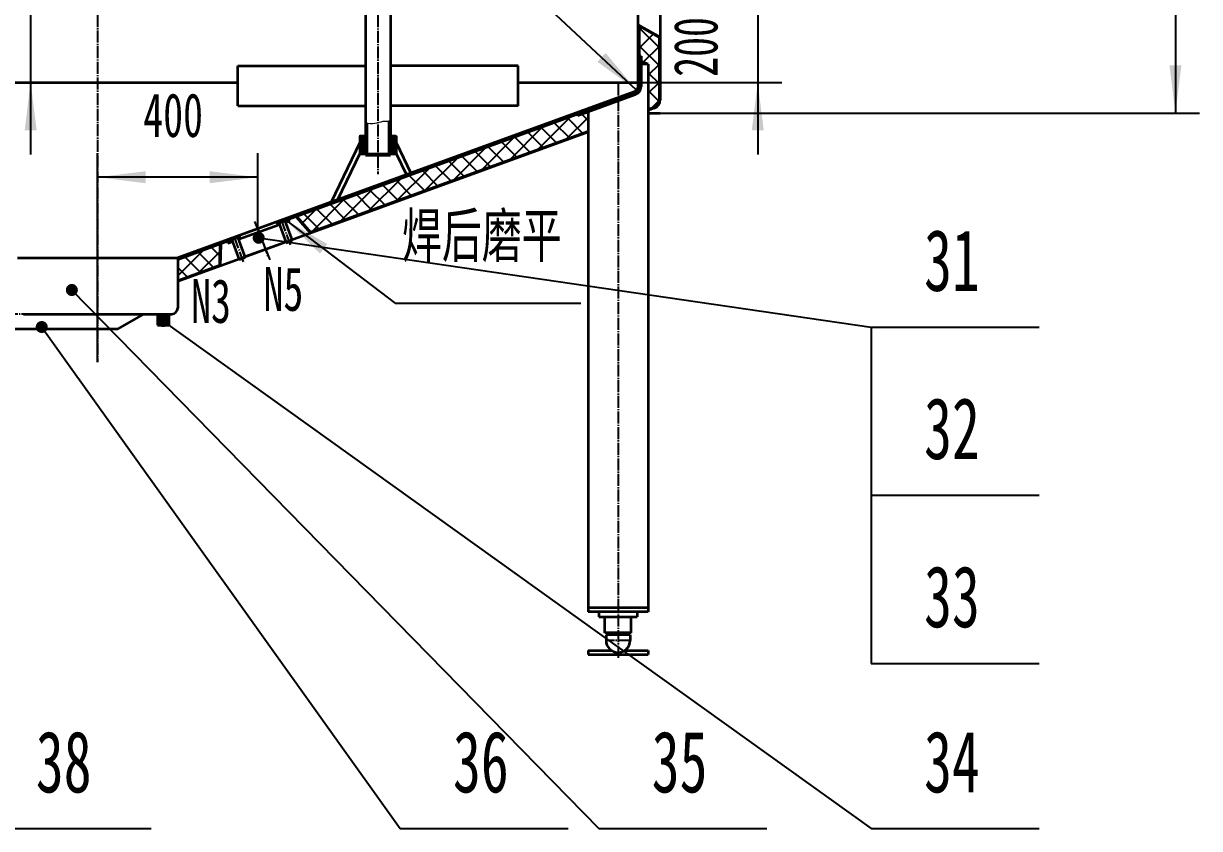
# Model space of a CAD drawing. Header units: millimetres. Extents: x -8910 to 8910, y -6300 to 6300.
# Drawn here: x -4571 to -1635, y -1839 to 171 of the extents above; entities that cross this region are included whole.
import ezdxf

# ---------------------------------------------------------------- set-up
doc = ezdxf.new("R2010")
doc.units = ezdxf.units.MM
doc.linetypes.add('EB_DASHDOT', pattern=[39, 30, -3, 3, -3])
doc.linetypes.add('EB_DASHDOTDOT', pattern=[45, 30, -3, 3, -3, 3, -3])
for name, color, linetype, lineweight in [('CAXA0', 7, 'Continuous', 35), ('CAXA1', 1, 'EB_DASHDOT', 25), ('CAXA3', 2, 'Continuous', 18), ('CAXA4', 4, 'Continuous', 18), ('CAXA5', 100, 'Continuous', 18)]:
    doc.layers.add(name, color=color, linetype=linetype, lineweight=lineweight)
doc.styles.add('标准', font='SIMFANG.TTF', dxfattribs={"width": 0.667})
doc.dimstyles.new('标准', dxfattribs={"dimscale": 30, "dimtxt": 2.6, "dimasz": 4, "dimexe": 2, "dimexo": 0, "dimtad": 1, "dimdec": 1, "dimzin": 9, "dimdsep": 46, "dimtxsty": '标准', "dimcen": 0, "dimdle": 6, "dimaunit": 1, "dimazin": 2, "dimtfac": 1, "dimtdec": 3, "dimtmove": 0, "dimatfit": 3, "dimfxl": 0, "dimtolj": 1, "dimtzin": 0, "dimarcsym": 0})

# ---------------------------------------------------------------- blocks, each defined once
blk = doc.blocks.new('CAXBLOCK11', base_point=(-3645.9, -145.2))
at = {"layer": 'CAXA5', "color": 0, "linetype": 'Continuous', "lineweight": 25}
for p, q in [((-3731.6, -119.3), (-3727, -114.6)), ((-3647.6, -120.1), (-3642.1, -114.6)), ((-3731.6, -127.7), (-3724.6, -120.7)), ((-3731.6, -136.2), (-3724.6, -129.2)), ((-3731.6, -144.7), (-3724.6, -137.7)), ((-3731.6, -153.2), (-3724.6, -146.2)), ((-3647.6, -128.6), (-3640.6, -121.6)), ((-3647.6, -145.6), (-3640.7, -138.6)), ((-3641.1, -130.6), (-3640.6, -130.1)), ((-3647.5, -153.9), (-3640.6, -147))]:
    blk.add_line(p, q, dxfattribs=at)
blk = doc.blocks.new('CAXBLOCK12', base_point=(-3651.3, -121.8))
at = {"layer": 'CAXA5', "color": 0, "linetype": 'Continuous', "lineweight": 25}
for p, q in [((-3731.6, -113.6), (-3727.6, -109.6)), ((-3731.6, -110.8), (-3730.5, -109.6)), ((-3729.8, -114.6), (-3724.8, -109.6)), ((-3727, -114.6), (-3722, -109.6)), ((-3724.6, -115.1), (-3719.1, -109.6)), ((-3724.6, -117.9), (-3717.6, -110.9)), ((-3724.6, -120.7), (-3717.6, -113.7)), ((-3724.6, -123.6), (-3717.6, -116.6)), ((-3654.6, -113), (-3651.3, -109.6)), ((-3654.6, -115.8), (-3648.4, -109.6)), ((-3654.6, -118.6), (-3645.6, -109.6)), ((-3654.6, -121.4), (-3642.8, -109.6)), ((-3654.6, -124.3), (-3647.6, -117.3)), ((-3644.9, -114.6), (-3640.8, -110.4)), ((-3642.1, -114.6), (-3640.6, -113.1)), ((-3724.6, -126.4), (-3717.6, -119.4)), ((-3724.6, -129.2), (-3717.6, -122.2)), ((-3724.6, -132.1), (-3717.6, -125.1)), ((-3724.6, -134.9), (-3717.6, -127.9)), ((-3724.6, -137.7), (-3717.6, -130.7)), ((-3724.6, -140.5), (-3717.6, -133.5)), ((-3724.6, -143.4), (-3717.6, -136.4)), ((-3724.6, -146.2), (-3717.6, -139.2)), ((-3724.6, -149), (-3717.6, -142)), ((-3724.6, -151.9), (-3717.6, -144.9)), ((-3654.6, -127.1), (-3647.6, -120.1)), ((-3654.6, -129.9), (-3647.6, -122.9)), ((-3654.6, -132.8), (-3647.6, -125.8)), ((-3654.6, -135.6), (-3647.6, -128.6)), ((-3654.6, -138.4), (-3647.6, -131.4)), ((-3654.6, -141.2), (-3647.6, -134.2)), ((-3654.6, -144.1), (-3647.6, -137.1)), ((-3654.6, -146.9), (-3647.6, -139.9)), ((-3654.6, -149.7), (-3647.6, -142.7)), ((-3654.6, -152.6), (-3647.6, -145.6)), ((-3724.1, -154.1), (-3717.6, -147.7)), ((-3721.7, -154.6), (-3717.6, -150.5)), ((-3718.9, -154.6), (-3717.6, -153.3)), ((-3653.7, -154.5), (-3647.6, -148.4)), ((-3651, -154.6), (-3647.6, -151.2))]:
    blk.add_line(p, q, dxfattribs=at)
blk = doc.blocks.new('CAXBLOCK13', base_point=(-3650.5, -132.6))
at = {"layer": 'CAXA5', "color": 0, "linetype": 'Continuous', "lineweight": 25}
for p, q in [((-3731.6, -110.8), (-3727.9, -114.6)), ((-3731.6, -113.7), (-3730.7, -114.6)), ((-3730.1, -109.6), (-3725.1, -114.6)), ((-3727.2, -109.6), (-3717.6, -119.2)), ((-3724.6, -115), (-3717.6, -122)), ((-3724.4, -109.6), (-3717.6, -116.4)), ((-3721.6, -109.6), (-3717.6, -113.5)), ((-3718.8, -109.6), (-3717.6, -110.7)), ((-3654.6, -111.5), (-3647.6, -118.5)), ((-3654.6, -114.3), (-3647.6, -121.3)), ((-3654.6, -117.1), (-3647.6, -124.1)), ((-3653.7, -109.6), (-3647.6, -115.6)), ((-3650.9, -109.6), (-3645.9, -114.6)), ((-3648, -109.6), (-3643, -114.6)), ((-3645.2, -109.6), (-3640.6, -114.2)), ((-3642.4, -109.6), (-3640.6, -111.3)), ((-3724.6, -117.8), (-3717.6, -124.8)), ((-3724.6, -120.7), (-3717.6, -127.7)), ((-3724.6, -123.5), (-3717.6, -130.5)), ((-3724.6, -126.3), (-3717.6, -133.3)), ((-3724.6, -129.2), (-3717.6, -136.2)), ((-3724.6, -132), (-3717.6, -139)), ((-3724.6, -134.8), (-3717.6, -141.8)), ((-3724.6, -137.6), (-3717.6, -144.6)), ((-3724.6, -140.5), (-3717.6, -147.5)), ((-3724.6, -143.3), (-3717.6, -150.3)), ((-3724.6, -146.1), (-3717.6, -153.1)), ((-3654.6, -120), (-3647.6, -127)), ((-3654.6, -122.8), (-3647.6, -129.8)), ((-3654.6, -125.6), (-3647.6, -132.6)), ((-3654.6, -128.4), (-3647.6, -135.4)), ((-3654.6, -131.3), (-3647.6, -138.3)), ((-3654.6, -134.1), (-3647.6, -141.1)), ((-3654.6, -136.9), (-3647.6, -143.9)), ((-3654.6, -139.8), (-3647.6, -146.8)), ((-3654.6, -142.6), (-3647.6, -149.6)), ((-3654.6, -145.4), (-3647.6, -152.4)), ((-3724.6, -149), (-3719, -154.6)), ((-3724.6, -151.8), (-3721.8, -154.6)), ((-3654.6, -148.2), (-3648.5, -154.4)), ((-3654.6, -151.1), (-3651.1, -154.6))]:
    blk.add_line(p, q, dxfattribs=at)
blk = doc.blocks.new('CAXBLOCK14', base_point=(-3708.7, -123.2))
at = {"layer": 'CAXA5', "color": 0, "linetype": 'Continuous', "lineweight": 25}
for p, q in [((-3717.6, -81.2), (-3714.3, -77.8)), ((-3717.6, -85.4), (-3713.6, -81.4)), ((-3717.6, -89.6), (-3713.6, -85.6)), ((-3717.6, -93.9), (-3713.6, -89.9)), ((-3717.6, -98.1), (-3713.6, -94.1)), ((-3717.6, -102.4), (-3713.6, -98.4)), ((-3717.6, -106.6), (-3713.6, -102.6)), ((-3717.6, -110.9), (-3713.6, -106.9)), ((-3717.6, -115.1), (-3713.6, -111.1)), ((-3717.6, -119.3), (-3713.6, -115.3)), ((-3717.6, -123.6), (-3713.6, -119.6)), ((-3717.6, -127.8), (-3713.6, -123.8)), ((-3717.6, -132.1), (-3713.6, -128.1)), ((-3717.6, -136.3), (-3713.6, -132.3)), ((-3717.6, -140.6), (-3713.6, -136.6)), ((-3717.6, -144.8), (-3713.6, -140.8)), ((-3717.6, -149), (-3713.6, -145)), ((-3717.6, -153.3), (-3713.6, -149.3)), ((-3714.7, -154.6), (-3713.6, -153.5))]:
    blk.add_line(p, q, dxfattribs=at)
blk = doc.blocks.new('CAXBLOCK15', base_point=(-3670.4, -97))
at = {"layer": 'CAXA5', "color": 0, "linetype": 'Continuous', "lineweight": 25}
for p, q in [((-3658.6, -73.1), (-3658.5, -72.9)), ((-3658.6, -77.3), (-3654.7, -73.4)), ((-3658.6, -81.6), (-3654.6, -77.6)), ((-3658.6, -85.8), (-3654.6, -81.8)), ((-3658.6, -90), (-3654.6, -86)), ((-3658.6, -94.3), (-3654.6, -90.3)), ((-3658.6, -98.5), (-3654.6, -94.5)), ((-3658.6, -102.8), (-3654.6, -98.8)), ((-3658.6, -107), (-3654.6, -103)), ((-3658.6, -111.3), (-3654.6, -107.3)), ((-3658.6, -115.5), (-3654.6, -111.5)), ((-3658.6, -119.7), (-3654.6, -115.7)), ((-3658.6, -124), (-3654.6, -120)), ((-3658.6, -128.2), (-3654.6, -124.2)), ((-3658.6, -132.5), (-3654.6, -128.5)), ((-3658.6, -136.7), (-3654.6, -132.7)), ((-3658.6, -141), (-3654.6, -137)), ((-3658.6, -145.2), (-3654.6, -141.2)), ((-3658.6, -149.4), (-3654.6, -145.4)), ((-3658.6, -153.7), (-3654.6, -149.7)), ((-3655.3, -154.6), (-3654.6, -153.9))]:
    blk.add_line(p, q, dxfattribs=at)
blk = doc.blocks.new('CAXBLOCK16', base_point=(-3678.3, -154.5))
at = {"layer": 'CAXA5', "color": 0, "linetype": 'Continuous', "lineweight": 25}
for p, q in [((-3717.6, -157), (-3717.1, -157.6)), ((-3715.8, -154.6), (-3712.8, -157.6)), ((-3711.6, -154.6), (-3708.6, -157.6)), ((-3707.4, -154.6), (-3704.4, -157.6)), ((-3703.1, -154.6), (-3700.1, -157.6)), ((-3698.9, -154.6), (-3695.9, -157.6)), ((-3694.6, -154.6), (-3691.6, -157.6)), ((-3690.4, -154.6), (-3687.4, -157.6)), ((-3686.1, -154.6), (-3683.1, -157.6)), ((-3681.9, -154.6), (-3678.9, -157.6)), ((-3677.7, -154.6), (-3674.7, -157.6)), ((-3673.4, -154.6), (-3670.4, -157.6)), ((-3669.2, -154.6), (-3666.2, -157.6)), ((-3664.9, -154.6), (-3661.9, -157.6)), ((-3660.7, -154.6), (-3657.7, -157.6)), ((-3656.4, -154.6), (-3654.6, -156.4))]:
    blk.add_line(p, q, dxfattribs=at)
blk = doc.blocks.new('*CAXBLOCK2321')
at = {"layer": 'CAXA4', "linetype": 'Continuous', "lineweight": 25}
for points in [[(-4553.3, 224), (-4568.3, 344), (-4538.3, 344)], [(-4553.3, 24), (-4568.3, -96), (-4538.3, -96)]]:
    blk.add_hatch(color=0, dxfattribs=at).paths.add_polyline_path(points, flags=0)
at = {"layer": 'CAXA4', "color": 0, "linetype": 'Continuous', "lineweight": 25}
for p, q in [((-4553.3, 404), (-4553.3, -156)), ((-4479.1, 224), (-4613.3, 224)), ((-5739.1, 24), (-4493.3, 24))]:
    blk.add_line(p, q, dxfattribs=at)
at = {"layer": 'CAXA4', "color": 0, "linetype": 'Continuous', "lineweight": 25, "insert": (-4763.3, 38), "char_height": 109.5, "attachment_point": 1, "rotation": 90, "style": '标准'}
blk.add_mtext('\\fFangSong_GB2312|b0|i0|p34;200', dxfattribs=at)
blk = doc.blocks.new('*CAXBLOCK2422')
at = {"layer": 'CAXA4', "linetype": 'Continuous', "lineweight": 25}
for points in [[(-2737.8, 224), (-2752.8, 344), (-2722.8, 344)], [(-2737.8, 24), (-2752.8, -96), (-2722.8, -96)]]:
    blk.add_hatch(color=0, dxfattribs=at).paths.add_polyline_path(points, flags=0)
at = {"layer": 'CAXA4', "color": 0, "linetype": 'Continuous', "lineweight": 25}
for p, q in [((-2737.8, 404), (-2737.8, -156)), ((-2981.1, 224), (-2677.8, 224)), ((-3033.1, 24), (-2677.8, 24))]:
    blk.add_line(p, q, dxfattribs=at)
at = {"layer": 'CAXA4', "color": 0, "linetype": 'Continuous', "lineweight": 25, "insert": (-2947.8, 38), "char_height": 109.5, "attachment_point": 1, "rotation": 90, "style": '标准'}
blk.add_mtext('\\fFangSong_GB2312|b0|i0|p34;200', dxfattribs=at)
blk = doc.blocks.new('*CAXBLOCK5653')
at = {"layer": 'CAXA4', "linetype": 'Continuous', "lineweight": 25}
for points in [[(-1694.9, 3606.8), (-1709.9, 3486.8), (-1679.9, 3486.8)], [(-1694.9, -53.1), (-1709.9, 66.9), (-1679.9, 66.9)]]:
    blk.add_hatch(color=0, dxfattribs=at).paths.add_polyline_path(points, flags=0)
at = {"layer": 'CAXA4', "color": 0, "linetype": 'Continuous', "lineweight": 25}
for p, q in [((-2981.6, 3606.8), (-1634.9, 3606.8)), ((-1694.9, 3606.8), (-1694.9, -53.1)), ((-3011.6, -53.1), (-1634.9, -53.1))]:
    blk.add_line(p, q, dxfattribs=at)
at = {"layer": 'CAXA4', "color": 0, "linetype": 'Continuous', "lineweight": 25, "insert": (-1904.9, 1660.4), "char_height": 109.5, "attachment_point": 1, "rotation": 90, "style": '标准'}
blk.add_mtext('\\fFangSong_GB2312|b0|i0|p34;3660', dxfattribs=at)
blk = doc.blocks.new('*CAXBLOCK8481')
at = {"layer": 'CAXA4', "linetype": 'Continuous', "lineweight": 25}
for points in [[(-4386.1, -212.9), (-4266.1, -197.9), (-4266.1, -227.9)], [(-3986.1, -212.9), (-4106.1, -197.9), (-4106.1, -227.9)]]:
    blk.add_hatch(color=0, dxfattribs=at).paths.add_polyline_path(points, flags=0)
at = {"layer": 'CAXA4', "color": 0, "linetype": 'Continuous', "lineweight": 25}
for p, q in [((-4386.1, -674.9), (-4386.1, -152.9)), ((-3986.1, -341.8), (-3986.1, -152.9)), ((-3986.1, -212.9), (-4386.1, -212.9))]:
    blk.add_line(p, q, dxfattribs=at)
at = {"layer": 'CAXA4', "color": 0, "linetype": 'Continuous', "lineweight": 25, "insert": (-4272.1, -2.9), "char_height": 109.5, "attachment_point": 1, "style": '标准'}
blk.add_mtext('\\fFangSong_GB2312|b0|i0|p34;400', dxfattribs=at)
blk = doc.blocks.new('CAXBLOCK104', base_point=(-2034.8, -587))
at = {"layer": 'CAXA4', "linetype": 'Continuous', "lineweight": 25}
blk.add_hatch(color=0, dxfattribs=at).paths.add_polyline_path([(-3969, -364.3), (-3969, -363.1), (-3969.2, -361.9), (-3969.4, -360.8), (-3969.7, -359.7), (-3970.1, -358.6), (-3970.6, -357.5), (-3971.2, -356.5), (-3971.8, -355.5), (-3972.6, -354.6), (-3973.4, -353.7), (-3974.2, -352.9), (-3975.2, -352.2), (-3976.1, -351.5), (-3977.2, -350.9), (-3978.2, -350.4), (-3979.3, -350), (-3980.5, -349.7), (-3981.6, -349.5), (-3982.8, -349.3), (-3984, -349.3), (-3985.1, -349.3), (-3986.3, -349.5), (-3987.5, -349.7), (-3988.6, -350), (-3989.7, -350.4), (-3990.8, -350.9), (-3991.8, -351.5), (-3992.8, -352.2), (-3993.7, -352.9), (-3994.6, -353.7), (-3995.4, -354.6), (-3996.1, -355.5), (-3996.8, -356.5), (-3997.3, -357.5), (-3997.8, -358.6), (-3998.2, -359.7), (-3998.6, -360.8), (-3998.8, -361.9), (-3998.9, -363.1), (-3999, -364.3), (-3998.9, -365.5), (-3998.8, -366.6), (-3998.6, -367.8), (-3998.2, -368.9), (-3997.8, -370), (-3997.3, -371.1), (-3996.8, -372.1), (-3996.1, -373.1), (-3995.4, -374), (-3994.6, -374.9), (-3993.7, -375.7), (-3992.8, -376.4), (-3991.8, -377.1), (-3990.8, -377.7), (-3989.7, -378.2), (-3988.6, -378.6), (-3987.5, -378.9), (-3986.3, -379.1), (-3985.1, -379.2), (-3984, -379.3), (-3982.8, -379.2), (-3981.6, -379.1), (-3980.5, -378.9), (-3979.3, -378.6), (-3978.2, -378.2), (-3977.2, -377.7), (-3976.1, -377.1), (-3975.2, -376.4), (-3974.2, -375.7), (-3973.4, -374.9), (-3972.6, -374), (-3971.8, -373.1), (-3971.2, -372.1), (-3970.6, -371.1), (-3970.1, -370), (-3969.7, -368.9), (-3969.4, -367.8), (-3969.2, -366.6), (-3969, -365.5)], flags=0)
at = {"layer": 'CAXA4', "color": 0, "linetype": 'Continuous', "lineweight": 25}
for p, q in [((-3984, -364.3), (-2454.8, -587)), ((-2454.8, -587), (-2034.8, -587))]:
    blk.add_line(p, q, dxfattribs=at)
at = {"layer": 'CAXA4', "color": 0, "linetype": 'Continuous', "lineweight": 25, "insert": (-2322.5, -343.6), "char_height": 153.3, "attachment_point": 1, "style": '标准'}
blk.add_mtext('\\fFangSong_GB2312|b0|i0|p34;31', dxfattribs=at)
blk = doc.blocks.new('CAXBLOCK105', base_point=(-2034.8, -1007))
at = {"layer": 'CAXA4', "color": 0, "linetype": 'Continuous', "lineweight": 25}
for p, q in [((-2454.8, -587), (-2454.8, -1007)), ((-2454.8, -1007), (-2034.8, -1007))]:
    blk.add_line(p, q, dxfattribs=at)
at = {"layer": 'CAXA4', "color": 0, "linetype": 'Continuous', "lineweight": 25, "insert": (-2322.5, -763.6), "char_height": 153.3, "attachment_point": 1, "style": '标准'}
blk.add_mtext('\\fFangSong_GB2312|b0|i0|p34;32', dxfattribs=at)
blk = doc.blocks.new('CAXBLOCK106', base_point=(-2034.8, -1427))
at = {"layer": 'CAXA4', "color": 0, "linetype": 'Continuous', "lineweight": 25}
for p, q in [((-2454.8, -1007), (-2454.8, -1427)), ((-2454.8, -1427), (-2034.8, -1427))]:
    blk.add_line(p, q, dxfattribs=at)
at = {"layer": 'CAXA4', "color": 0, "linetype": 'Continuous', "lineweight": 25, "insert": (-2322.5, -1183.6), "char_height": 153.3, "attachment_point": 1, "style": '标准'}
blk.add_mtext('\\fFangSong_GB2312|b0|i0|p34;33', dxfattribs=at)
blk = doc.blocks.new('CAXBLOCK103', base_point=(-3984, -364.3))
at = {"layer": 'CAXA4', "color": 0, "linetype": 'EB_DASHDOTDOT', "lineweight": 25}
for name, p in [('CAXBLOCK104', (-2034.8, -587)), ('CAXBLOCK105', (-2034.8, -1007)), ('CAXBLOCK106', (-2034.8, -1427))]:
    blk.add_blockref(name, p, dxfattribs=at)
blk = doc.blocks.new('CAXBLOCK110', base_point=(-4252.6, -1839.5))
at = {"layer": 'CAXA4', "linetype": 'Continuous', "lineweight": 25}
blk.add_hatch(color=0, dxfattribs=at).paths.add_polyline_path([(-5155.6, -206), (-5155.6, -204.9), (-5155.8, -203.7), (-5156, -202.5), (-5156.3, -201.4), (-5156.7, -200.3), (-5157.2, -199.2), (-5157.8, -198.2), (-5158.5, -197.2), (-5159.2, -196.3), (-5160, -195.4), (-5160.9, -194.6), (-5161.8, -193.9), (-5162.8, -193.3), (-5163.8, -192.7), (-5164.9, -192.2), (-5166, -191.8), (-5167.1, -191.5), (-5168.3, -191.2), (-5169.4, -191.1), (-5170.6, -191), (-5171.8, -191.1), (-5172.9, -191.2), (-5174.1, -191.5), (-5175.2, -191.8), (-5176.3, -192.2), (-5177.4, -192.7), (-5178.4, -193.3), (-5179.4, -193.9), (-5180.3, -194.6), (-5181.2, -195.4), (-5182, -196.3), (-5182.7, -197.2), (-5183.4, -198.2), (-5184, -199.2), (-5184.5, -200.3), (-5184.9, -201.4), (-5185.2, -202.5), (-5185.4, -203.7), (-5185.6, -204.9), (-5185.6, -206), (-5185.6, -207.2), (-5185.4, -208.4), (-5185.2, -209.5), (-5184.9, -210.7), (-5184.5, -211.8), (-5184, -212.9), (-5183.4, -213.9), (-5182.7, -214.9), (-5182, -215.8), (-5181.2, -216.7), (-5180.3, -217.5), (-5179.4, -218.2), (-5178.4, -218.8), (-5177.4, -219.4), (-5176.3, -219.9), (-5175.2, -220.3), (-5174.1, -220.6), (-5172.9, -220.9), (-5171.8, -221), (-5170.6, -221), (-5169.4, -221), (-5168.3, -220.9), (-5167.1, -220.6), (-5166, -220.3), (-5164.9, -219.9), (-5163.8, -219.4), (-5162.8, -218.8), (-5161.8, -218.2), (-5160.9, -217.5), (-5160, -216.7), (-5159.2, -215.8), (-5158.5, -214.9), (-5157.8, -213.9), (-5157.2, -212.9), (-5156.7, -211.8), (-5156.3, -210.7), (-5156, -209.5), (-5155.8, -208.4), (-5155.6, -207.2)], flags=0)
at = {"layer": 'CAXA4', "color": 0, "linetype": 'Continuous', "lineweight": 25}
for p, q in [((-5170.6, -206), (-4672.6, -1839.5)), ((-4672.6, -1839.5), (-4252.6, -1839.5))]:
    blk.add_line(p, q, dxfattribs=at)
at = {"layer": 'CAXA4', "color": 0, "linetype": 'Continuous', "lineweight": 25, "insert": (-4540.3, -1596), "char_height": 153.3, "attachment_point": 1, "style": '标准'}
blk.add_mtext('\\fFangSong_GB2312|b0|i0|p34;38', dxfattribs=at)
blk = doc.blocks.new('CAXBLOCK109', base_point=(-5170.6, -206))
at = {"layer": 'CAXA4', "color": 0}
blk.add_blockref('CAXBLOCK110', (-4252.6, -1839.5), dxfattribs=at)
blk = doc.blocks.new('CAXBLOCK114', base_point=(-3211.1, -1839.5))
at = {"layer": 'CAXA4', "linetype": 'Continuous', "lineweight": 25}
blk.add_hatch(color=0, dxfattribs=at).paths.add_polyline_path([(-4510.7, -587), (-4510.7, -585.9), (-4510.9, -584.7), (-4511.1, -583.5), (-4511.4, -582.4), (-4511.8, -581.3), (-4512.3, -580.2), (-4512.9, -579.2), (-4513.5, -578.2), (-4514.3, -577.3), (-4515.1, -576.4), (-4515.9, -575.6), (-4516.9, -574.9), (-4517.8, -574.3), (-4518.9, -573.7), (-4519.9, -573.2), (-4521, -572.8), (-4522.2, -572.5), (-4523.3, -572.2), (-4524.5, -572.1), (-4525.7, -572), (-4526.9, -572.1), (-4528, -572.2), (-4529.2, -572.5), (-4530.3, -572.8), (-4531.4, -573.2), (-4532.5, -573.7), (-4533.5, -574.3), (-4534.5, -574.9), (-4535.4, -575.6), (-4536.3, -576.4), (-4537.1, -577.3), (-4537.8, -578.2), (-4538.5, -579.2), (-4539, -580.2), (-4539.5, -581.3), (-4539.9, -582.4), (-4540.3, -583.5), (-4540.5, -584.7), (-4540.6, -585.9), (-4540.7, -587), (-4540.6, -588.2), (-4540.5, -589.4), (-4540.3, -590.5), (-4539.9, -591.7), (-4539.5, -592.8), (-4539, -593.9), (-4538.5, -594.9), (-4537.8, -595.9), (-4537.1, -596.8), (-4536.3, -597.6), (-4535.4, -598.4), (-4534.5, -599.2), (-4533.5, -599.8), (-4532.5, -600.4), (-4531.4, -600.9), (-4530.3, -601.3), (-4529.2, -601.6), (-4528, -601.9), (-4526.9, -602), (-4525.7, -602), (-4524.5, -602), (-4523.3, -601.9), (-4522.2, -601.6), (-4521, -601.3), (-4519.9, -600.9), (-4518.9, -600.4), (-4517.8, -599.8), (-4516.9, -599.2), (-4515.9, -598.4), (-4515.1, -597.6), (-4514.3, -596.8), (-4513.5, -595.9), (-4512.9, -594.9), (-4512.3, -593.9), (-4511.8, -592.8), (-4511.4, -591.7), (-4511.1, -590.5), (-4510.9, -589.4), (-4510.7, -588.2)], flags=0)
at = {"layer": 'CAXA4', "color": 0, "linetype": 'Continuous', "lineweight": 25}
for p, q in [((-4525.7, -587), (-3631.1, -1839.5)), ((-3631.1, -1839.5), (-3211.1, -1839.5))]:
    blk.add_line(p, q, dxfattribs=at)
at = {"layer": 'CAXA4', "color": 0, "linetype": 'Continuous', "lineweight": 25, "insert": (-3498.8, -1596), "char_height": 153.3, "attachment_point": 1, "style": '标准'}
blk.add_mtext('\\fFangSong_GB2312|b0|i0|p34;36', dxfattribs=at)
blk = doc.blocks.new('CAXBLOCK113', base_point=(-4525.7, -587))
at = {"layer": 'CAXA4', "color": 0}
blk.add_blockref('CAXBLOCK114', (-3211.1, -1839.5), dxfattribs=at)
blk = doc.blocks.new('*CAXBLOCK137134')
at = {"layer": 'CAXA4', "linetype": 'Continuous', "lineweight": 25}
blk.add_hatch(color=0, dxfattribs=at).paths.add_polyline_path([(-3040.2, 4.2), (-3117.6, 97.2), (-3138.1, 75.3)], flags=0)
at = {"layer": 'CAXA4', "color": 0, "linetype": 'Continuous', "lineweight": 25}
blk.add_line((-3040.2, 4.2), (-3386, 327.8), dxfattribs=at)
at = {"layer": 'CAXA4', "color": 0, "linetype": 'Continuous', "lineweight": 25, "insert": (-3234.1, 473.3), "char_height": 109.5, "attachment_point": 1, "rotation": 316.9, "style": '标准'}
blk.add_mtext('\\fFangSong_GB2312|b0|i0|p34;R15', dxfattribs=at)
blk = doc.blocks.new('CAXBLOCK141', base_point=(-3902.8, -334))
at = {"layer": 'CAXA5', "color": 0, "linetype": 'Continuous', "lineweight": 25}
for p, q in [((-3918.9, -320.5), (-3917, -316.6)), ((-3915.2, -324.5), (-3910.4, -314.2)), ((-3908.5, -322.1), (-3906.8, -318.4)), ((-3938.4, -326.9), (-3937, -323.9)), ((-3935.1, -331.7), (-3933.3, -327.7)), ((-4063.5, -370.4), (-4063.2, -369.8)), ((-4061.1, -377.1), (-4056.6, -367.4)), ((-4054.7, -375.3), (-4051.5, -368.4)), ((-4037.1, -361.1), (-4036.6, -360.2)), ((-4034.7, -367.8), (-4032, -362))]:
    blk.add_line(p, q, dxfattribs=at)
blk = doc.blocks.new('*CAXBLOCK142139')
at = {"layer": 'CAXA4', "linetype": 'Continuous', "lineweight": 25}
blk.add_hatch(color=0, dxfattribs=at).paths.add_polyline_path([(-3917.2, -319), (-3830.8, -403.7), (-3812.7, -379.8)], flags=0)
at = {"layer": 'CAXA4', "color": 0, "linetype": 'Continuous', "lineweight": 25}
for p in [(-3917.2, -319), (-3179.6, -528.2)]:
    blk.add_line(p, (-3642.6, -528.2), dxfattribs=at)
at = {"layer": 'CAXA4', "color": 0, "linetype": 'Continuous', "lineweight": 25, "insert": (-3626.1, -303.2), "char_height": 109.5, "attachment_point": 1, "style": '标准'}
blk.add_mtext('\\fFangSong_GB2312|b0|i0|p34;焊后磨平', dxfattribs=at)
blk = doc.blocks.new('CAXBLOCK143', base_point=(-2257.7, -145.7))
at = {"layer": 'CAXA5', "color": 0, "linetype": 'Continuous', "lineweight": 25}
for p, q in [((-3033.1, 154.9), (-3027.3, 160.6)), ((-2983.6, 110), (-3033.1, 159.5)), ((-3033.1, 110), (-2998.9, 144.2)), ((-2983.6, 65.1), (-3033.1, 114.6)), ((-3023.9, 74.3), (-2983.6, 114.5)), ((-3011.6, 41.6), (-2983.6, 69.6)), ((-2983.6, 20.2), (-3011.6, 48.2)), ((-3011.6, -3.3), (-2983.6, 24.7)), ((-2983.6, -24.7), (-3011.6, 3.3)), ((-3005.2, -41.7), (-2983.6, -20.2)), ((-3161.6, -71.3), (-3177.1, -55.8)), ((-3009.9, -43.4), (-3011.6, -41.6)), ((-3358.1, -170.1), (-3275.3, -87.3)), ((-3287.5, -144.4), (-3204.7, -61.6)), ((-3207.4, -115.3), (-3246, -76.7)), ((-3216.9, -118.8), (-3161.6, -63.5)), ((-3174.5, -103.3), (-3213.1, -64.7)), ((-3428.7, -195.8), (-3345.9, -113)), ((-3306.2, -151.2), (-3344.8, -112.6)), ((-3273.2, -139.2), (-3311.9, -100.6)), ((-3240.3, -127.3), (-3279, -88.6)), ((-3499.3, -221.5), (-3416.5, -138.7)), ((-3372, -175.2), (-3410.6, -136.6)), ((-3339.1, -163.2), (-3377.7, -124.6)), ((-3569.9, -247.2), (-3487.1, -164.4)), ((-3470.8, -211.1), (-3509.4, -172.5)), ((-3437.8, -199.2), (-3476.5, -160.5)), ((-3404.9, -187.2), (-3443.5, -148.6)), ((-3640.5, -272.9), (-3557.7, -190.1)), ((-3536.6, -235.1), (-3575.2, -196.5)), ((-3503.7, -223.1), (-3542.3, -184.5)), ((-3711.1, -298.6), (-3628.3, -215.8)), ((-3635.4, -271), (-3674, -232.4)), ((-3602.4, -259.1), (-3641.1, -220.4)), ((-3569.5, -247.1), (-3608.1, -208.5)), ((-3781.7, -324.3), (-3698.9, -241.5)), ((-3701.2, -295), (-3739.8, -256.4)), ((-3668.3, -283), (-3706.9, -244.4)), ((-3874.3, -327.1), (-3840.1, -292.9)), ((-3852.3, -350), (-3769.5, -267.2)), ((-3800, -331), (-3838.6, -292.3)), ((-3767, -319), (-3805.7, -280.4)), ((-3734.1, -307), (-3772.7, -268.4)), ((-3832.9, -342.9), (-3871.5, -304.3)), ((-4186.1, -459.3), (-4122.5, -395.7)), ((-4096.2, -438.8), (-4134.9, -400.2)), ((-4134.7, -452.8), (-4081.2, -399.3)), ((-4081.5, -408.7), (-4101.9, -388.2)), ((-4162.1, -462.8), (-4186.1, -438.7)), ((-4129.2, -450.8), (-4167.8, -412.2))]:
    blk.add_line(p, q, dxfattribs=at)
blk = doc.blocks.new('CAXBLOCK147', base_point=(-4215.1, -559.1))
at = {"layer": 'CAXA5', "color": 0, "linetype": 'Continuous', "lineweight": 25}
for p, q in [((-4230.8, -562.5), (-4236.6, -556.8)), ((-4230.8, -558.3), (-4234.5, -554.6)), ((-4208.6, -563.6), (-4214.3, -557.8)), ((-4208.6, -559.3), (-4213.3, -554.6)), ((-4231.6, -566), (-4236.6, -561)), ((-4231.6, -570.3), (-4236.6, -565.3)), ((-4231.6, -574.5), (-4236.6, -569.5)), ((-4231.6, -578.7), (-4236.6, -573.7)), ((-4232, -582.6), (-4236.6, -578)), ((-4208.6, -567.8), (-4214.3, -562.1)), ((-4208.6, -572), (-4213.6, -567)), ((-4208.6, -576.3), (-4213.6, -571.3)), ((-4208.6, -580.5), (-4213.6, -575.5)), ((-4210.8, -582.6), (-4213.6, -579.8))]:
    blk.add_line(p, q, dxfattribs=at)
blk = doc.blocks.new('CAXBLOCK148', base_point=(-4216.1, -573.8))
at = {"layer": 'CAXA5', "color": 0, "linetype": 'Continuous', "lineweight": 25}
for p, q in [((-4230.8, -566.8), (-4231.6, -566)), ((-4230.8, -571), (-4231.6, -570.3)), ((-4230.8, -575.3), (-4231.6, -574.5)), ((-4230.8, -579.5), (-4231.6, -578.7)), ((-4213.6, -567), (-4214.3, -566.3)), ((-4213.6, -571.3), (-4214.3, -570.5)), ((-4213.6, -575.5), (-4214.3, -574.8)), ((-4213.6, -579.8), (-4214.3, -579))]:
    blk.add_line(p, q, dxfattribs=at)
blk = doc.blocks.new('CAXBLOCK150', base_point=(-2714.8, -1839.5))
at = {"layer": 'CAXA0', "linetype": 'Continuous', "lineweight": 25}
blk.add_hatch(color=0, dxfattribs=at).paths.add_polyline_path([(-4435.4, -494.6), (-4435.5, -493.4), (-4435.6, -492.3), (-4435.8, -491.1), (-4436.2, -490), (-4436.6, -488.9), (-4437.1, -487.8), (-4437.6, -486.8), (-4438.3, -485.8), (-4439, -484.9), (-4439.8, -484), (-4440.7, -483.2), (-4441.6, -482.5), (-4442.6, -481.8), (-4443.6, -481.2), (-4444.7, -480.7), (-4445.8, -480.3), (-4446.9, -480), (-4448.1, -479.8), (-4449.2, -479.7), (-4450.4, -479.6), (-4451.6, -479.7), (-4452.8, -479.8), (-4453.9, -480), (-4455.1, -480.3), (-4456.2, -480.7), (-4457.2, -481.2), (-4458.3, -481.8), (-4459.2, -482.5), (-4460.2, -483.2), (-4461, -484), (-4461.8, -484.9), (-4462.6, -485.8), (-4463.2, -486.8), (-4463.8, -487.8), (-4464.3, -488.9), (-4464.7, -490), (-4465, -491.1), (-4465.2, -492.3), (-4465.4, -493.4), (-4465.4, -494.6), (-4465.4, -495.8), (-4465.2, -497), (-4465, -498.1), (-4464.7, -499.2), (-4464.3, -500.3), (-4463.8, -501.4), (-4463.2, -502.4), (-4462.6, -503.4), (-4461.8, -504.3), (-4461, -505.2), (-4460.2, -506), (-4459.2, -506.7), (-4458.3, -507.4), (-4457.2, -508), (-4456.2, -508.5), (-4455.1, -508.9), (-4453.9, -509.2), (-4452.8, -509.4), (-4451.6, -509.6), (-4450.4, -509.6), (-4449.2, -509.6), (-4448.1, -509.4), (-4446.9, -509.2), (-4445.8, -508.9), (-4444.7, -508.5), (-4443.6, -508), (-4442.6, -507.4), (-4441.6, -506.7), (-4440.7, -506), (-4439.8, -505.2), (-4439, -504.3), (-4438.3, -503.4), (-4437.6, -502.4), (-4437.1, -501.4), (-4436.6, -500.3), (-4436.2, -499.2), (-4435.8, -498.1), (-4435.6, -497), (-4435.5, -495.8)], flags=0)
at = {"layer": 'CAXA0', "color": 0, "linetype": 'Continuous', "lineweight": 25}
for p, q in [((-4450.4, -494.6), (-3134.8, -1839.5)), ((-3134.8, -1839.5), (-2714.8, -1839.5))]:
    blk.add_line(p, q, dxfattribs=at)
at = {"layer": 'CAXA0', "color": 0, "linetype": 'Continuous', "lineweight": 25, "insert": (-3002.5, -1596), "char_height": 153.3, "attachment_point": 1, "style": '标准'}
blk.add_mtext('\\fFangSong_GB2312|b0|i0|p34;35', dxfattribs=at)
blk = doc.blocks.new('CAXBLOCK149', base_point=(-4450.4, -494.6))
at = {"layer": 'CAXA0', "color": 0}
blk.add_blockref('CAXBLOCK150', (-2714.8, -1839.5), dxfattribs=at)
blk = doc.blocks.new('CAXBLOCK152', base_point=(-2034.8, -1839.5))
at = {"layer": 'CAXA0', "linetype": 'Continuous', "lineweight": 25}
blk.add_hatch(color=0, dxfattribs=at).paths.add_polyline_path([(-4207.4, -572.3), (-4207.4, -571.1), (-4207.6, -569.9), (-4207.8, -568.8), (-4208.1, -567.6), (-4208.5, -566.5), (-4209, -565.5), (-4209.6, -564.4), (-4210.3, -563.5), (-4211, -562.5), (-4211.8, -561.7), (-4212.7, -560.9), (-4213.6, -560.1), (-4214.6, -559.5), (-4215.6, -558.9), (-4216.7, -558.4), (-4217.8, -558), (-4218.9, -557.7), (-4220.1, -557.5), (-4221.2, -557.3), (-4222.4, -557.3), (-4223.6, -557.3), (-4224.7, -557.5), (-4225.9, -557.7), (-4227, -558), (-4228.1, -558.4), (-4229.2, -558.9), (-4230.2, -559.5), (-4231.2, -560.1), (-4232.1, -560.9), (-4233, -561.7), (-4233.8, -562.5), (-4234.5, -563.5), (-4235.2, -564.4), (-4235.8, -565.5), (-4236.3, -566.5), (-4236.7, -567.6), (-4237, -568.8), (-4237.2, -569.9), (-4237.4, -571.1), (-4237.4, -572.3), (-4237.4, -573.5), (-4237.2, -574.6), (-4237, -575.8), (-4236.7, -576.9), (-4236.3, -578), (-4235.8, -579.1), (-4235.2, -580.1), (-4234.5, -581.1), (-4233.8, -582), (-4233, -582.9), (-4232.1, -583.7), (-4231.2, -584.4), (-4230.2, -585.1), (-4229.2, -585.6), (-4228.1, -586.1), (-4227, -586.5), (-4225.9, -586.9), (-4224.7, -587.1), (-4223.6, -587.2), (-4222.4, -587.3), (-4221.2, -587.2), (-4220.1, -587.1), (-4218.9, -586.9), (-4217.8, -586.5), (-4216.7, -586.1), (-4215.6, -585.6), (-4214.6, -585.1), (-4213.6, -584.4), (-4212.7, -583.7), (-4211.8, -582.9), (-4211, -582), (-4210.3, -581.1), (-4209.6, -580.1), (-4209, -579.1), (-4208.5, -578), (-4208.1, -576.9), (-4207.8, -575.8), (-4207.6, -574.6), (-4207.4, -573.5)], flags=0)
at = {"layer": 'CAXA0', "color": 0, "linetype": 'Continuous', "lineweight": 25}
for p, q in [((-4222.4, -572.3), (-2454.8, -1839.5)), ((-2454.8, -1839.5), (-2034.8, -1839.5))]:
    blk.add_line(p, q, dxfattribs=at)
at = {"layer": 'CAXA0', "color": 0, "linetype": 'Continuous', "lineweight": 25, "insert": (-2322.5, -1596), "char_height": 153.3, "attachment_point": 1, "style": '标准'}
blk.add_mtext('\\fFangSong_GB2312|b0|i0|p34;34', dxfattribs=at)
blk = doc.blocks.new('CAXBLOCK151', base_point=(-4222.4, -572.3))
at = {"layer": 'CAXA0', "color": 0}
blk.add_blockref('CAXBLOCK152', (-2034.8, -1839.5), dxfattribs=at)

msp = doc.modelspace()

# ---------------------------------------------------------------- hatches: boundary and pattern name
at = {"layer": 'CAXA0', "linetype": 'Continuous', "lineweight": 25}
for points in [[(-3934.93, -323.14), (-3927.41, -320.41), (-3926.72, -322.29), (-3932.36, -324.34), (-3933.56, -326.9)], [(-3927.41, -320.41), (-3919.89, -317.67), (-3918.52, -321.43), (-3921.09, -320.24), (-3926.72, -322.29)], [(-4044.87, -363.16), (-4052.39, -365.9), (-4051.02, -369.66), (-4049.82, -367.09), (-4044.19, -365.04)], [(-4037.35, -360.43), (-4044.87, -363.16), (-4044.19, -365.04), (-4038.55, -362.99), (-4035.98, -364.18)]]:
    msp.add_hatch(color=256, dxfattribs=at).paths.add_polyline_path(points, flags=0)

# ---------------------------------------------------------------- linework, layer by layer
at = {"layer": 'CAXA0'}
for p, q in [((-3036.14, 14.49), (-3036.14, 3627.08)), ((-2981.64, 3606.84), (-2981.64, -19.83)), ((-3717.64, 917.42), (-3717.64, -110.58)), ((-3654.64, 854.42), (-3654.64, -143.18)), ((-3036.14, 168.03), (-2981.64, 136.58)), ((-3036.14, 165.72), (-2981.64, 134.28)), ((-3033.14, 13.43), (-3033.14, 163.99)), ((-2983.64, 135.43), (-2983.64, -19.83)), ((-3029.14, 89.79), (-3033.14, 89.79)), ((-3029.14, 89.79), (-3029.14, 13.43)), ((-4036.14, -34.58), (-4036.14, 65.42)), ((-4036.14, 65.42), (-3717.64, 65.42)), ((-3336.14, 65.42), (-3654.64, 65.42)), ((-3336.14, -34.58), (-3336.14, 65.42)), ((-3011.64, 69.79), (-3029.14, 76.16)), ((-3011.64, 69.79), (-3029.14, 69.79)), ((-3011.64, 69.79), (-3011.64, -1298.58)), ((-5739.14, 23.99), (-4036.14, 23.99)), ((-3046.01, 0.39), (-4186.14, -414.58)), ((-3336.14, 23.99), (-3033.14, 23.99)), ((-3044.98, -3.49), (-3907.25, -317.33)), ((-3043.61, -7.25), (-3186.81, -59.37)), ((-4036.14, -34.58), (-3717.64, -34.58)), ((-3336.14, -34.58), (-3654.64, -34.58)), ((-3186.81, -59.37), (-3188.18, -55.61)), ((-3161.64, -50.2), (-3161.64, -1298.58)), ((-2996.8, -38.63), (-3011.64, -44.03)), ((-2996.11, -40.51), (-3011.64, -46.16)), ((-3011.64, -53.12), (-2981.64, -53.12)), ((-3713.64, -77.96), (-3713.64, -154.58)), ((-3658.64, -72.88), (-3658.64, -154.58)), ((-3161.64, -100.75), (-4186.14, -473.64)), ((-3161.64, -98.63), (-3853.61, -350.48)), ((-3730.64, -109.58), (-3731.64, -110.58)), ((-3731.64, -110.58), (-3731.64, -114.58)), ((-3730.64, -114.58), (-3731.64, -115.58)), ((-3731.64, -114.58), (-3724.64, -114.58)), ((-3731.64, -115.58), (-3731.64, -153.58)), ((-3730.64, -109.58), (-3717.64, -109.58)), ((-3724.64, -115.58), (-3725.22, -114.58)), ((-3724.64, -114.58), (-3724.64, -153.58)), ((-3724.64, -115.58), (-3724.64, -153.58)), ((-3717.64, -110.58), (-3718.64, -109.58)), ((-3717.64, -110.58), (-3717.64, -157.58)), ((-3654.64, -110.58), (-3653.64, -109.58)), ((-3654.64, -109.58), (-3641.64, -109.58)), ((-3654.64, -110.58), (-3654.64, -157.58)), ((-3647.64, -115.58), (-3647.06, -114.58)), ((-3647.64, -114.58), (-3640.64, -114.58)), ((-3647.64, -114.58), (-3647.64, -153.58)), ((-3647.64, -115.58), (-3647.64, -153.58)), ((-3641.64, -109.58), (-3640.64, -110.58)), ((-3641.64, -114.58), (-3640.64, -115.58)), ((-3640.64, -110.58), (-3640.64, -114.58)), ((-3640.64, -115.58), (-3640.64, -153.58)), ((-3731.64, -125.83), (-3803.29, -275.23)), ((-3647.64, -131.21), (-3640.64, -131.21)), ((-3647.64, -137.96), (-3640.64, -137.96)), ((-3640.64, -125.83), (-3603.81, -202.63)), ((-3731.64, -153.58), (-3787.16, -269.36)), ((-3731.64, -153.58), (-3730.64, -154.58)), ((-3730.64, -154.58), (-3641.64, -154.58)), ((-3724.64, -153.58), (-3725.22, -154.58)), ((-3724.64, -153.58), (-3723.64, -154.58)), ((-3723.64, -154.58), (-3648.64, -154.58)), ((-3717.64, -153.58), (-3718.64, -154.58)), ((-3717.64, -157.58), (-3654.64, -157.58)), ((-3654.64, -153.58), (-3653.64, -154.58)), ((-3647.64, -153.58), (-3648.64, -154.58)), ((-3647.64, -153.58), (-3647.06, -154.58)), ((-3640.64, -153.58), (-3641.64, -154.58)), ((-3640.64, -153.58), (-3615.14, -206.75)), ((-3908.61, -313.57), (-4063.66, -370)), ((-3933.56, -326.9), (-3918.52, -321.43)), ((-3932.36, -324.34), (-3921.09, -320.24)), ((-3918.52, -321.43), (-3921.09, -320.24)), ((-3919.89, -317.67), (-3917.15, -325.19)), ((-3919.89, -317.67), (-3917.15, -325.19)), ((-3917.15, -325.19), (-3919.89, -317.67)), ((-3918.52, -321.43), (-3900.4, -371.24)), ((-3917.15, -325.19), (-3905.88, -321.09)), ((-3905.88, -321.09), (-3908.61, -313.57)), ((-3890.8, -311.34), (-3854.56, -352.43)), ((-3888.78, -310.61), (-3852.55, -351.69)), ((-4034.62, -367.94), (-3932.19, -330.66)), ((-3939.15, -324.68), (-3936.42, -332.2)), ((-3934.93, -323.14), (-3932.19, -330.66)), ((-3934.93, -323.14), (-3932.19, -330.66)), ((-3932.19, -330.66), (-3934.93, -323.14)), ((-3933.56, -326.9), (-3932.36, -324.34)), ((-3933.56, -326.9), (-3915.43, -376.71)), ((-4062.3, -373.76), (-4186.14, -418.84)), ((-4080.76, -380.48), (-4082.11, -435.25)), ((-4078.74, -379.75), (-4080.09, -434.51)), ((-4063.66, -370), (-4060.93, -377.52)), ((-4060.93, -377.52), (-4049.65, -373.42)), ((-4052.39, -365.9), (-4049.65, -373.42)), ((-4049.65, -373.42), (-4052.39, -365.9)), ((-4035.98, -364.18), (-4051.02, -369.66)), ((-4051.02, -369.66), (-4049.82, -367.09)), ((-4051.02, -369.66), (-4032.89, -419.46)), ((-4038.55, -362.99), (-4049.82, -367.09)), ((-4035.98, -364.18), (-4038.55, -362.99)), ((-4037.35, -360.43), (-4034.62, -367.94)), ((-4034.62, -367.94), (-4037.35, -360.43)), ((-4035.98, -364.18), (-4017.86, -413.99)), ((-4033.12, -358.89), (-4030.39, -366.4)), ((-3916.11, -374.83), (-4018.54, -412.11)), ((-3915.43, -376.71), (-3900.4, -371.24)), ((-4586.14, -414.58), (-4186.14, -414.58)), ((-4186.14, -414.58), (-4186.14, -539.58)), ((-4082.07, -433.63), (-4186.14, -471.51)), ((-4017.86, -413.99), (-4032.89, -419.46)), ((-4571.14, -554.58), (-4201.14, -554.58)), ((-4336.14, -592.58), (-4270.32, -554.58)), ((-4236.57, -555.08), (-4236.07, -554.58)), ((-4236.57, -555.08), (-4236.57, -582.08)), ((-4236.07, -554.58), (-4209.07, -554.58)), ((-4230.82, -581.83), (-4230.82, -554.58)), ((-4214.32, -581.83), (-4214.32, -554.58)), ((-4209.07, -554.58), (-4208.57, -555.08)), ((-4208.57, -555.08), (-4208.57, -582.08)), ((-4236.57, -582.08), (-4236.07, -582.58)), ((-4236.07, -582.58), (-4209.07, -582.58)), ((-4231.57, -564.58), (-4213.57, -564.58)), ((-4230.82, -581.83), (-4231.57, -582.58)), ((-4214.32, -581.83), (-4230.82, -581.83)), ((-4214.32, -581.83), (-4213.57, -582.58)), ((-4209.07, -582.58), (-4208.57, -582.08)), ((-4336.14, -592.58), (-4870.32, -592.58)), ((-3011.64, -1288.58), (-3161.64, -1288.58)), ((-3011.64, -1298.58), (-3161.64, -1298.58)), ((-3134.64, -1298.58), (-3134.64, -1310.58)), ((-3134.64, -1310.58), (-3038.64, -1310.58)), ((-3119.64, -1350.58), (-3119.64, -1310.58)), ((-3053.64, -1350.58), (-3053.64, -1310.58)), ((-3038.64, -1298.58), (-3038.64, -1310.58)), ((-3053.64, -1350.58), (-3119.64, -1350.58)), ((-3111.14, -1350.58), (-3111.14, -1355.58)), ((-3062.14, -1350.58), (-3062.14, -1355.58)), ((-3056.64, -1355.58), (-3116.64, -1355.58)), ((-3116.64, -1355.58), (-3116.64, -1369.58)), ((-3056.64, -1355.58), (-3056.64, -1369.58)), ((-3161.64, -1394.58), (-3161.64, -1404.58)), ((-3161.64, -1394.58), (-3103.04, -1394.58)), ((-3161.64, -1404.58), (-3011.64, -1404.58)), ((-3070.24, -1394.58), (-3011.64, -1394.58)), ((-3011.64, -1394.58), (-3011.64, -1404.58))]:
    msp.add_line(p, q, dxfattribs=at)
for centre, radius, start, end in [((-3051.14, 14.49), 15, 290, 0), ((-3051.14, 14.49), 15, 290, 0), ((-3051.14, 13.43), 18, 290, 0), ((-3051.14, 13.43), 18, 290, 360), ((-3051.14, 13.43), 22, 290, 360), ((-3003.64, -19.83), 20, 290, 360), ((-3003.64, -19.83), 22, 290, 360), ((-2993.64, -48.12), 10, 109.47122, 110), ((-4201.14, -539.58), 15, 270, 360), ((-3086.64, -1369.58), 30, 180, 360)]:
    msp.add_arc(centre, radius, start, end, dxfattribs=at)
at = {"layer": 'CAXA1', "linetype": 'EB_DASHDOT', "lineweight": 25}
for p, q in [((-4386.14, 4248.29), (-4386.14, -674.85)), ((-3686.14, 4247.78), (-3686.14, -205.33)), ((-3086.64, 20.99), (-3086.64, -1414.42)), ((-3650.64, -134.58), (-3637.64, -134.58)), ((-3927.75, -319.47), (-3905.18, -381.49)), ((-3955.51, -419.47), (-3993.38, -323.42)), ((-3987.17, -338.97), (-3961.38, -409.81)), ((-4045.21, -362.22), (-4022.64, -424.24)), ((-4222.57, -552.34), (-4222.57, -586.22))]:
    msp.add_line(p, q, dxfattribs=at)
at = {"layer": 'CAXA1'}
for p, q in [((-3928.43, -317.59), (-3923.65, -330.75)), ((-3928.43, -317.59), (-3923.65, -330.75)), ((-4045.9, -360.34), (-4041.11, -373.5)), ((-4546.14, -554.58), (-4870.32, -554.58)), ((-3056.64, -1369.58), (-3116.64, -1369.58))]:
    msp.add_line(p, q, dxfattribs=at)
at = {"layer": 'CAXA3'}
for p, q in [((-3647.64, -130.58), (-3640.64, -130.58)), ((-3647.64, -138.58), (-3640.64, -138.58)), ((-3919.65, -321.84), (-3901.52, -371.65)), ((-3932.43, -326.49), (-3914.3, -376.3)), ((-4049.89, -369.25), (-4031.76, -419.05)), ((-4037.11, -364.59), (-4018.98, -414.4)), ((-4231.57, -582.58), (-4231.57, -564.58)), ((-4213.57, -582.58), (-4213.57, -564.58))]:
    msp.add_line(p, q, dxfattribs=at)
msp.add_open_spline([(-3717.64, -77.23), (-3709.68, -78.89), (-3694.28, -79.76), (-3674.16, -72.04), (-3660.75, -72.42), (-3654.64, -73.4)], degree=3, knots=[0, 0, 0, 0, 23.9246057, 45.4648107, 63.7829382, 63.7829382, 63.7829382, 63.7829382], dxfattribs=at)
at = {"layer": 'CAXA5'}
msp.add_arc((-3003.64, -19.84), 20, 289.47123, 360, dxfattribs=at)

# ---------------------------------------------------------------- block references
at = {"layer": 'CAXA4'}
for name, p in [('CAXBLOCK109', (-5170.6, -206.05)), ('*CAXBLOCK142139', (0, 0)), ('CAXBLOCK103', (-3983.97, -364.29)), ('CAXBLOCK149', (-4450.42, -494.6)), ('CAXBLOCK151', (-4222.4, -572.27)), ('CAXBLOCK113', (-4525.67, -587.04))]:
    msp.add_blockref(name, p, dxfattribs=at)
at = {"layer": 'CAXA5'}
for name, p in [('CAXBLOCK143', (-2257.66, -145.7)), ('CAXBLOCK14', (-3708.71, -123.16)), ('CAXBLOCK15', (-3670.38, -96.99)), ('CAXBLOCK12', (-3651.35, -121.81)), ('CAXBLOCK13', (-3650.5, -132.63)), ('CAXBLOCK11', (-3645.94, -145.15)), ('CAXBLOCK16', (-3678.29, -154.51)), ('CAXBLOCK141', (-3902.84, -334)), ('CAXBLOCK147', (-4215.12, -559.14)), ('CAXBLOCK148', (-4216.07, -573.82))]:
    msp.add_blockref(name, p, dxfattribs=at)

# ---------------------------------------------------------------- texts
at = {"layer": 'CAXA4', "linetype": 'Continuous', "lineweight": 25, "char_height": 109.5, "attachment_point": 1, "style": '标准'}
for s, insert in [('\\fFangSong_GB2312|b0|i0|p34;N5', (-3971.81, -437.14)), ('\\fFangSong_GB2312|b0|i0|p34;N3', (-4152.63, -467.21))]:
    msp.add_mtext(s, dxfattribs=dict(at, insert=insert))

# ---------------------------------------------------------------- dimensions: what is measured, and where the dimension line sits
at = {"layer": 'CAXA4'}
for base, p1, p2, angle, text, picture, middle in [((-1694.87, 1900.24), (-2981.64, 3606.84), (-3011.64, -53.12), 270, '\\fFangSong_GB2312;3660', '*CAXBLOCK5653', (-1829.87, 1776.86)), ((-4553.3, 146.31), (-4479.11, 223.99), (-5739.14, 23.99), 90, '\\fFangSong_GB2312;200', '*CAXBLOCK2321', (-4688.3, 123.99)), ((-2737.83, 95.87), (-2981.14, 223.99), (-3033.14, 23.99), 90, '\\fFangSong_GB2312;200', '*CAXBLOCK2422', (-2872.83, 123.99))]:
    dim = msp.add_linear_dim(base=base, p1=p1, p2=p2, angle=angle, text=text, dimstyle='标准', dxfattribs=at)
    dim.commit()
    dim.dimension.update_dxf_attribs({"geometry": picture, "text_midpoint": middle})
dim = msp.add_radius_dim(center=(-3051.14, 14.49), mpoint=(-3040.19, 4.24), text='\\fFangSong_GB2312;R15', dimstyle='标准', dxfattribs=at)
dim.commit()
dim.dimension.update_dxf_attribs({"geometry": '*CAXBLOCK137134', "text_midpoint": (-3222.52, 359.76)})
dim = msp.add_linear_dim(base=(-4161.27, -212.93), p1=(-3986.14, -341.79), p2=(-4386.14, -674.85), text='\\fFangSong_GB2312;400', dimstyle='标准', dxfattribs=at)
dim.commit()
dim.dimension.update_dxf_attribs({"geometry": '*CAXBLOCK8481', "text_midpoint": (-4186.14, -77.93)})

doc.saveas('drawing.dxf')
